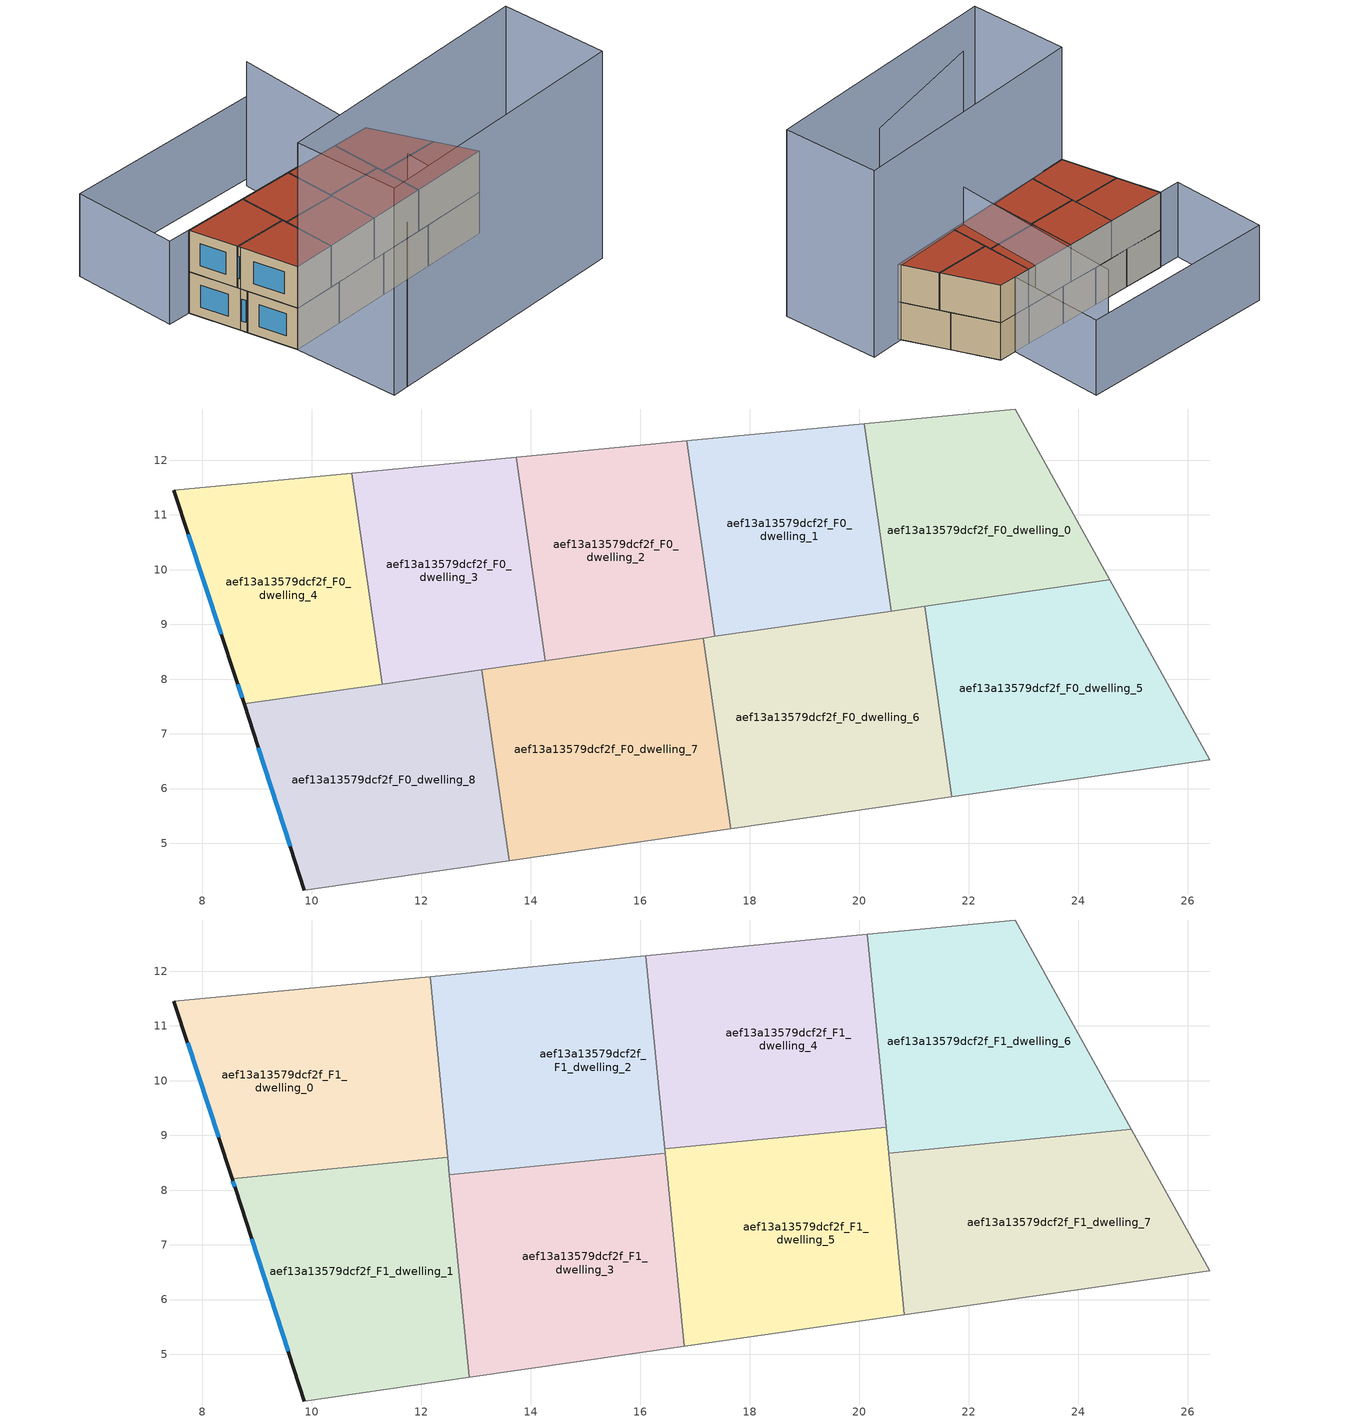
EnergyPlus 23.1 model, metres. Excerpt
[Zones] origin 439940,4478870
aef13a13579dcf2f_F0_dwelling_0
 floor ground (EU_floor_Construction): 24.58,9.82 22.85,12.93 20.09,12.67 20.58,9.24 z0
 wall to aef13a13579dcf2f_F0_dwelling_1 (EU_wall_Construction): 20.58,9.24 20.09,12.67 z0:3
 wall adiabatic (EU_wall_Construction): 20.09,12.67 22.85,12.93 24.58,9.82 21.19,9.33 z0:3
 wall to aef13a13579dcf2f_F0_dwelling_6 (EU_wall_Construction): 21.2,9.33 20.58,9.24 z0:3
aef13a13579dcf2f_F0_dwelling_1
 floor ground (EU_floor_Construction): 20.58,9.24 20.09,12.67 16.85,12.35 17.36,8.78 z0
 wall to aef13a13579dcf2f_F0_dwelling_2 (EU_wall_Construction): 17.36,8.78 16.85,12.35 z0:3
 wall adiabatic (EU_wall_Construction): 16.85,12.35 20.09,12.67 z0:3
 wall to aef13a13579dcf2f_F0_dwelling_6 (EU_wall_Construction): 20.58,9.24 17.36,8.78 z0:3
 ceiling adiabatic (EU_roof_Construction): 18.79,8.99 17.36,8.78 17.35,8.85 z3
aef13a13579dcf2f_F0_dwelling_2
 floor ground (EU_floor_Construction): 17.36,8.78 16.85,12.35 13.73,12.05 14.27,8.34 z0
 wall to aef13a13579dcf2f_F0_dwelling_3 (EU_wall_Construction): 14.27,8.34 13.73,12.05 z0:3
 wall adiabatic (EU_wall_Construction): 13.73,12.05 16.85,12.35 z0:3
 wall to aef13a13579dcf2f_F0_dwelling_7 (EU_wall_Construction): 17.15,8.75 14.27,8.34 z0:3
 wall to aef13a13579dcf2f_F0_dwelling_6 (EU_wall_Construction): 17.36,8.78 17.15,8.75 z0:3
 ceiling adiabatic (EU_roof_Construction): 16.1,12.28 16.45,8.76 17.35,8.85 17.36,8.78 16.46,8.65 z3
aef13a13579dcf2f_F0_dwelling_3
 floor ground (EU_floor_Construction): 14.27,8.34 13.73,12.05 10.73,11.76 11.29,7.91 z0
 wall to aef13a13579dcf2f_F0_dwelling_4 (EU_wall_Construction): 11.29,7.91 10.73,11.76 z0:3
 wall adiabatic (EU_wall_Construction): 10.73,11.76 13.73,12.05 z0:3
 wall to aef13a13579dcf2f_F0_dwelling_8 (EU_wall_Construction): 13.11,8.17 11.29,7.91 z0:3
 wall to aef13a13579dcf2f_F0_dwelling_7 (EU_wall_Construction): 14.26,8.34 13.11,8.17 z0:3
aef13a13579dcf2f_F0_dwelling_4
 floor ground (EU_floor_Construction): 11.29,7.91 10.73,11.76 7.48,11.45 8.61,8.02 8.76,7.55 z0
 wall outside (EU_wall_Construction): 8.76,7.55 8.61,8.02 7.48,11.45 z0:3
 wall adiabatic (EU_wall_Construction): 7.48,11.45 10.73,11.76 z0:3
 wall to aef13a13579dcf2f_F0_dwelling_8 (EU_wall_Construction): 11.29,7.91 8.76,7.55 z0:3
 window (EU_Window_Construction): 8.72,7.66 8.64,7.91 / 8.34,8.82 7.74,10.65 z0.7:2.3
aef13a13579dcf2f_F0_dwelling_5
 floor ground (EU_floor_Construction): 26.4,6.52 24.58,9.82 21.2,9.33 21.7,5.85 z0
 wall to aef13a13579dcf2f_F0_dwelling_6 (EU_wall_Construction): 21.7,5.85 21.2,9.33 z0:3
 wall adiabatic (EU_wall_Construction): 21.2,9.33 24.58,9.82 26.4,6.52 21.7,5.85 z0:3
 ceiling adiabatic (EU_roof_Construction): 24.97,9.11 26.4,6.52 21.7,5.85 21.28,8.75 z3
aef13a13579dcf2f_F0_dwelling_6
 floor ground (EU_floor_Construction): 21.7,5.85 21.2,9.33 17.15,8.75 17.65,5.27 z0
 wall to aef13a13579dcf2f_F0_dwelling_7 (EU_wall_Construction): 17.65,5.27 17.15,8.75 z0:3
 wall adiabatic (EU_wall_Construction): 21.7,5.85 17.65,5.27 z0:3
aef13a13579dcf2f_F0_dwelling_7
 floor ground (EU_floor_Construction): 17.65,5.27 17.15,8.75 13.11,8.17 13.61,4.68 z0
 wall to aef13a13579dcf2f_F0_dwelling_8 (EU_wall_Construction): 13.61,4.68 13.11,8.17 z0:3
 wall adiabatic (EU_wall_Construction): 17.65,5.27 13.61,4.68 z0:3
aef13a13579dcf2f_F0_dwelling_8
 floor ground (EU_floor_Construction): 13.61,4.68 13.11,8.17 8.76,7.55 9.86,4.15 z0
 wall outside (EU_wall_Construction): 9.86,4.15 8.76,7.55 z0:3
 wall adiabatic (EU_wall_Construction): 13.61,4.68 9.86,4.15 z0:3
 window (EU_Window_Construction): 9.61,4.94 9.02,6.75 z0.7:2.3
aef13a13579dcf2f_F1_dwelling_0
 floor to aef13a13579dcf2f_F0_dwelling_4 (EU_floor_Construction): 11.21,8.47 10.73,11.76 7.48,11.45 8.54,8.21 z3
 floor to aef13a13579dcf2f_F0_dwelling_3 (EU_floor_Construction): 12.48,8.6 12.16,11.9 10.73,11.76 11.21,8.47 z3
 wall outside (EU_wall_Construction): 8.54,8.21 7.48,11.45 z3:6
 wall to aef13a13579dcf2f_F1_dwelling_1 (EU_wall_Construction): 12.48,8.6 8.54,8.21 z3:6
 wall adiabatic (EU_wall_Construction): 7.48,11.45 12.16,11.9 z3:6
 wall to aef13a13579dcf2f_F1_dwelling_2 (EU_wall_Construction): 12.16,11.9 12.48,8.6 z3:6
 window (EU_Window_Construction): 8.3,8.97 7.73,10.69 z3.7:5.3
 roof outside (EU_roof_Construction): 12.16,11.9 12.48,8.6 8.54,8.21 7.48,11.45 z6
aef13a13579dcf2f_F1_dwelling_1
 floor to aef13a13579dcf2f_F0_dwelling_8 (EU_floor_Construction): 12.87,4.58 12.53,8.09 8.76,7.55 9.86,4.15 z3
 floor to aef13a13579dcf2f_F0_dwelling_4 (EU_floor_Construction): 11.29,7.91 11.21,8.47 8.54,8.21 8.61,8.02 8.76,7.55 z3
 floor to aef13a13579dcf2f_F0_dwelling_3 (EU_floor_Construction): 12.53,8.09 12.48,8.6 11.21,8.47 11.29,7.91 z3
 wall outside (EU_wall_Construction): 9.86,4.15 8.61,8.02 8.54,8.21 z3:6
 wall adiabatic (EU_wall_Construction): 12.88,4.58 9.86,4.15 z3:6
 wall to aef13a13579dcf2f_F1_dwelling_3 (EU_wall_Construction): 12.51,8.28 12.88,4.58 z3:6
 wall to aef13a13579dcf2f_F1_dwelling_2 (EU_wall_Construction): 12.48,8.6 12.51,8.28 z3:6
 window (EU_Window_Construction): 9.57,5.05 8.9,7.11 / 8.59,8.06 8.56,8.17 z3.7:5.3
 roof outside (EU_roof_Construction): 12.48,8.6 12.88,4.58 9.86,4.15 8.61,8.02 8.54,8.21 z6
aef13a13579dcf2f_F1_dwelling_2
 floor to aef13a13579dcf2f_F0_dwelling_2 (EU_floor_Construction): 16.46,8.67 16.1,12.28 13.73,12.05 14.25,8.45 z3
 floor to aef13a13579dcf2f_F0_dwelling_3 (EU_floor_Construction): 14.25,8.45 13.73,12.05 12.16,11.9 12.51,8.28 z3
 wall adiabatic (EU_wall_Construction): 12.16,11.9 16.1,12.28 z3:6
 wall to aef13a13579dcf2f_F1_dwelling_3 (EU_wall_Construction): 16.46,8.67 12.51,8.28 z3:6
 wall to aef13a13579dcf2f_F1_dwelling_4 (EU_wall_Construction): 16.1,12.28 16.45,8.76 z3:6
 wall to aef13a13579dcf2f_F1_dwelling_5 (EU_wall_Construction): 16.45,8.76 16.46,8.67 z3:6
 roof outside (EU_roof_Construction): 16.1,12.28 16.46,8.67 12.51,8.28 12.16,11.9 z6
aef13a13579dcf2f_F1_dwelling_3
 floor to aef13a13579dcf2f_F0_dwelling_3 (EU_floor_Construction): 14.27,8.34 14.25,8.45 12.51,8.28 12.53,8.09 z3
 floor to aef13a13579dcf2f_F0_dwelling_7 (EU_floor_Construction): 16.8,5.14 16.46,8.65 13.11,8.17 13.61,4.68 z3
 floor to aef13a13579dcf2f_F0_dwelling_8 (EU_floor_Construction): 13.61,4.68 13.11,8.17 12.53,8.09 12.87,4.58 z3
 floor to aef13a13579dcf2f_F0_dwelling_2 (EU_floor_Construction): 16.46,8.65 16.46,8.67 14.25,8.45 14.26,8.34 z3
 wall to aef13a13579dcf2f_F1_dwelling_5 (EU_wall_Construction): 16.46,8.67 16.8,5.14 z3:6
 wall adiabatic (EU_wall_Construction): 16.8,5.14 12.88,4.58 z3:6
 roof outside (EU_roof_Construction): 16.46,8.67 16.8,5.14 12.88,4.58 12.51,8.28 z6
aef13a13579dcf2f_F1_dwelling_4
 floor to aef13a13579dcf2f_F0_dwelling_1 (EU_floor_Construction): 20.48,9.23 20.27,11.39 20.09,12.67 16.85,12.35 17.35,8.85 18.79,8.99 z3
 floor to aef13a13579dcf2f_F0_dwelling_0 (EU_floor_Construction): 20.27,11.39 20.15,12.67 20.09,12.67 z3
 floor to aef13a13579dcf2f_F0_dwelling_6 (EU_floor_Construction): 20.49,9.15 20.48,9.23 18.8,8.99 z3
 floor to aef13a13579dcf2f_F0_dwelling_2 (EU_floor_Construction): 17.35,8.85 16.85,12.35 16.1,12.28 16.45,8.76 z3
 wall adiabatic (EU_wall_Construction): 16.1,12.28 20.15,12.67 20.49,9.15 z3:6
 wall to aef13a13579dcf2f_F1_dwelling_5 (EU_wall_Construction): 20.49,9.15 16.45,8.76 z3:6
 roof outside (EU_roof_Construction): 20.15,12.67 20.49,9.15 16.45,8.76 16.1,12.28 z6
aef13a13579dcf2f_F1_dwelling_5
 floor to aef13a13579dcf2f_F0_dwelling_6 (EU_floor_Construction): 20.83,5.72 20.49,9.15 18.8,8.99 17.15,8.75 17.65,5.27 z3
 floor to aef13a13579dcf2f_F0_dwelling_7 (EU_floor_Construction): 17.65,5.27 17.15,8.75 16.46,8.65 16.8,5.14 z3
 floor adiabatic (EU_floor_Construction): 18.8,8.99 16.45,8.76 16.46,8.67 16.46,8.65 z3
 wall adiabatic (EU_wall_Construction): 20.49,9.15 20.83,5.72 16.8,5.14 z3:6
 roof outside (EU_roof_Construction): 20.49,9.15 20.83,5.72 16.8,5.14 16.46,8.67 16.45,8.76 z6
aef13a13579dcf2f_F1_dwelling_6
 floor to aef13a13579dcf2f_F0_dwelling_0 (EU_floor_Construction): 24.58,9.82 22.85,12.93 20.15,12.67 20.27,11.39 20.58,9.24 z3
 floor to aef13a13579dcf2f_F0_dwelling_5 (EU_floor_Construction): 24.97,9.11 24.58,9.82 21.2,9.33 21.28,8.75 z3
 floor to aef13a13579dcf2f_F0_dwelling_1 (EU_floor_Construction): 20.58,9.24 20.27,11.39 20.48,9.23 z3
 floor to aef13a13579dcf2f_F0_dwelling_6 (EU_floor_Construction): 21.28,8.75 21.2,9.33 20.48,9.23 20.54,8.68 z3
 wall adiabatic (EU_wall_Construction): 20.54,8.68 20.15,12.67 22.85,12.93 24.97,9.11 z3:6
 wall to aef13a13579dcf2f_F1_dwelling_7 (EU_wall_Construction): 24.97,9.11 20.54,8.68 z3:6
 roof outside (EU_roof_Construction): 22.85,12.93 24.97,9.11 20.54,8.68 20.15,12.67 z6
aef13a13579dcf2f_F1_dwelling_7
 floor to aef13a13579dcf2f_F0_dwelling_6 (EU_floor_Construction): 21.7,5.85 21.28,8.75 20.54,8.68 20.83,5.72 z3
 floor adiabatic (EU_floor_Construction): 26.4,6.52 24.97,9.11 21.28,8.75 21.7,5.85 20.83,5.72 z3
 wall adiabatic (EU_wall_Construction): 24.97,9.11 26.4,6.52 20.83,5.72 20.54,8.68 z3:6
 roof outside (EU_roof_Construction): 24.97,9.11 26.4,6.52 20.83,5.72 20.54,8.68 z6
shading: 12.24,-3.19 22.48,0.18 z0:12; 30.22,-0.35 11.05,-3.37 / 11.05,-3.37 9.87,4.15 / 9.87,4.15 29.03,7.17 / 29.03,7.17 30.22,-0.35 z0:15; 20.06,3.74 19.11,19.59 z0:9; 21.47,12.8 5.82,11.29 / 5.82,11.29 5.1,18.75 / 5.1,18.75 20.75,20.27 / 20.75,20.27 21.47,12.8 z0:6
[Building]
EU S2 Campaign: North Axis=0; Terrain=City; Solar Distribution=FullExterior
[Site:Location]
Madrid: Latitude=40.5; Longitude=-3.5; Time Zone=1; Elevation=609
[SizingPeriod:WeatherFileDays]
AnnualSizingPeriod: Begin Month=1; Begin Day of Month=1; End Month=12; End Day of Month=31; Day of Week for Start Day=Monday; Use Weather File Daylight Saving Period=No; Use Weather File Rain and Snow Indicators=No
[MATERIAL]
EU_InternalMass_Material: Roughness=MediumRough; Thickness=0.1; Conductivity=1; Density=1800; Specific Heat=900; Thermal Absorptance=0.9; Solar Absorptance=0.7; Visible Absorptance=0.7
[MATERIAL:NOMASS] Roughness=MediumRough; Thermal Absorptance=0.9; Solar Absorptance=0.7; Visible Absorptance=0.7
Name | Thermal Resistance
EU_wall_NoMass | 0.419739
EU_roof_NoMass | 0.352165
EU_floor_NoMass | 0.608284
[WINDOWMATERIAL:SIMPLEGLAZINGSYSTEM]
EU_Window_SimpleGlazing: UFactor=4.8352; Solar Heat Gain Coefficient=0.85; Visible Transmittance=0.85
[CONSTRUCTION]
EU_wall_Construction: EU_wall_NoMass
EU_roof_Construction: EU_roof_NoMass
EU_floor_Construction: EU_floor_NoMass
EU_InternalMass_Construction: EU_InternalMass_Material
EU_Window_Construction: EU_Window_SimpleGlazing
[ZONE] Type=1; Multiplier=1; Ceiling Height=autocalculate; Floor Area=autocalculate; Part of Total Floor Area=Yes
Name | Volume
aef13a13579dcf2f_F0_dwelling_0 | 34.5282
aef13a13579dcf2f_F1_dwelling_0 | 43.1547
aef13a13579dcf2f_F0_dwelling_1 | 34.5231
aef13a13579dcf2f_F1_dwelling_1 | 43.1605
aef13a13579dcf2f_F0_dwelling_2 | 34.5333
aef13a13579dcf2f_F1_dwelling_2 | 43.1613
aef13a13579dcf2f_F0_dwelling_3 | 34.5352
aef13a13579dcf2f_F1_dwelling_3 | 43.1682
aef13a13579dcf2f_F0_dwelling_4 | 34.5256
aef13a13579dcf2f_F1_dwelling_4 | 43.1514
aef13a13579dcf2f_F0_dwelling_5 | 43.1506
aef13a13579dcf2f_F1_dwelling_5 | 43.1631
aef13a13579dcf2f_F0_dwelling_6 | 43.1638
aef13a13579dcf2f_F1_dwelling_6 | 43.162
aef13a13579dcf2f_F0_dwelling_7 | 43.1466
aef13a13579dcf2f_F1_dwelling_7 | 43.158
aef13a13579dcf2f_F0_dwelling_8 | 43.1565
[INTERNALMASS] Construction=EU_InternalMass_Construction
Name | Zone or ZoneList | Surface Area
aef13a13579dcf2f_F0_dwelling_0_EU_InternalMass | aef13a13579dcf2f_F0_dwelling_0 | 11.5094
aef13a13579dcf2f_F0_dwelling_1_EU_InternalMass | aef13a13579dcf2f_F0_dwelling_1 | 11.5076
aef13a13579dcf2f_F0_dwelling_2_EU_InternalMass | aef13a13579dcf2f_F0_dwelling_2 | 11.5112
aef13a13579dcf2f_F0_dwelling_3_EU_InternalMass | aef13a13579dcf2f_F0_dwelling_3 | 11.5117
aef13a13579dcf2f_F0_dwelling_4_EU_InternalMass | aef13a13579dcf2f_F0_dwelling_4 | 11.5086
aef13a13579dcf2f_F0_dwelling_5_EU_InternalMass | aef13a13579dcf2f_F0_dwelling_5 | 14.3835
aef13a13579dcf2f_F0_dwelling_6_EU_InternalMass | aef13a13579dcf2f_F0_dwelling_6 | 14.3879
aef13a13579dcf2f_F0_dwelling_7_EU_InternalMass | aef13a13579dcf2f_F0_dwelling_7 | 14.3824
aef13a13579dcf2f_F0_dwelling_8_EU_InternalMass | aef13a13579dcf2f_F0_dwelling_8 | 14.3854
aef13a13579dcf2f_F1_dwelling_0_EU_InternalMass | aef13a13579dcf2f_F1_dwelling_0 | 14.3851
aef13a13579dcf2f_F1_dwelling_1_EU_InternalMass | aef13a13579dcf2f_F1_dwelling_1 | 14.3867
aef13a13579dcf2f_F1_dwelling_2_EU_InternalMass | aef13a13579dcf2f_F1_dwelling_2 | 14.3871
aef13a13579dcf2f_F1_dwelling_3_EU_InternalMass | aef13a13579dcf2f_F1_dwelling_3 | 14.3893
aef13a13579dcf2f_F1_dwelling_4_EU_InternalMass | aef13a13579dcf2f_F1_dwelling_4 | 14.3839
aef13a13579dcf2f_F1_dwelling_5_EU_InternalMass | aef13a13579dcf2f_F1_dwelling_5 | 14.3888
aef13a13579dcf2f_F1_dwelling_6_EU_InternalMass | aef13a13579dcf2f_F1_dwelling_6 | 14.3872
aef13a13579dcf2f_F1_dwelling_7_EU_InternalMass | aef13a13579dcf2f_F1_dwelling_7 | 14.386
[OTHEREQUIPMENT] Fuel Type=Electricity; Design Level Calculation Method=Watts/Area; Power per Zone Floor Area=1; Fraction Latent=0; Fraction Radiant=0; Fraction Lost=0; Carbon Dioxide Generation Rate=0; EndUse Subcategory=EU_Step8_InternalGains
Name | Zone or ZoneList or Space or SpaceList | Schedule
EU_Step8_InternalGain_aef13a13579dcf2f_F0_dwelling_0_f000 | aef13a13579dcf2f_F0_dwelling_0 | EU_Step8_GainSchedule_aef13a13579dcf2f_F0_dwelling_0_f000
EU_Step8_InternalGain_aef13a13579dcf2f_F0_dwelling_1_f000 | aef13a13579dcf2f_F0_dwelling_1 | EU_Step8_GainSchedule_aef13a13579dcf2f_F0_dwelling_1_f000
EU_Step8_InternalGain_aef13a13579dcf2f_F0_dwelling_2_f000 | aef13a13579dcf2f_F0_dwelling_2 | EU_Step8_GainSchedule_aef13a13579dcf2f_F0_dwelling_2_f000
EU_Step8_InternalGain_aef13a13579dcf2f_F0_dwelling_3_f000 | aef13a13579dcf2f_F0_dwelling_3 | EU_Step8_GainSchedule_aef13a13579dcf2f_F0_dwelling_3_f000
EU_Step8_InternalGain_aef13a13579dcf2f_F0_dwelling_4_f000 | aef13a13579dcf2f_F0_dwelling_4 | EU_Step8_GainSchedule_aef13a13579dcf2f_F0_dwelling_4_f000
EU_Step8_InternalGain_aef13a13579dcf2f_F0_dwelling_5_f000 | aef13a13579dcf2f_F0_dwelling_5 | EU_Step8_GainSchedule_aef13a13579dcf2f_F0_dwelling_5_f000
EU_Step8_InternalGain_aef13a13579dcf2f_F0_dwelling_6_f000 | aef13a13579dcf2f_F0_dwelling_6 | EU_Step8_GainSchedule_aef13a13579dcf2f_F0_dwelling_6_f000
EU_Step8_InternalGain_aef13a13579dcf2f_F0_dwelling_7_f000 | aef13a13579dcf2f_F0_dwelling_7 | EU_Step8_GainSchedule_aef13a13579dcf2f_F0_dwelling_7_f000
EU_Step8_InternalGain_aef13a13579dcf2f_F0_dwelling_8_f000 | aef13a13579dcf2f_F0_dwelling_8 | EU_Step8_GainSchedule_aef13a13579dcf2f_F0_dwelling_8_f000
EU_Step8_InternalGain_aef13a13579dcf2f_F1_dwelling_0_f000 | aef13a13579dcf2f_F1_dwelling_0 | EU_Step8_GainSchedule_aef13a13579dcf2f_F1_dwelling_0_f000
EU_Step8_InternalGain_aef13a13579dcf2f_F1_dwelling_1_f000 | aef13a13579dcf2f_F1_dwelling_1 | EU_Step8_GainSchedule_aef13a13579dcf2f_F1_dwelling_1_f000
EU_Step8_InternalGain_aef13a13579dcf2f_F1_dwelling_2_f000 | aef13a13579dcf2f_F1_dwelling_2 | EU_Step8_GainSchedule_aef13a13579dcf2f_F1_dwelling_2_f000
EU_Step8_InternalGain_aef13a13579dcf2f_F1_dwelling_3_f000 | aef13a13579dcf2f_F1_dwelling_3 | EU_Step8_GainSchedule_aef13a13579dcf2f_F1_dwelling_3_f000
EU_Step8_InternalGain_aef13a13579dcf2f_F1_dwelling_4_f000 | aef13a13579dcf2f_F1_dwelling_4 | EU_Step8_GainSchedule_aef13a13579dcf2f_F1_dwelling_4_f000
EU_Step8_InternalGain_aef13a13579dcf2f_F1_dwelling_5_f000 | aef13a13579dcf2f_F1_dwelling_5 | EU_Step8_GainSchedule_aef13a13579dcf2f_F1_dwelling_5_f000
EU_Step8_InternalGain_aef13a13579dcf2f_F1_dwelling_6_f000 | aef13a13579dcf2f_F1_dwelling_6 | EU_Step8_GainSchedule_aef13a13579dcf2f_F1_dwelling_6_f000
EU_Step8_InternalGain_aef13a13579dcf2f_F1_dwelling_7_f000 | aef13a13579dcf2f_F1_dwelling_7 | EU_Step8_GainSchedule_aef13a13579dcf2f_F1_dwelling_7_f000
[ZONEVENTILATION:DESIGNFLOWRATE] Schedule=EU_AlwaysOn; Design Flow Rate Calculation Method=AirChanges/Hour; Air Changes per Hour=0.703302; Ventilation Type=Natural; Fan Pressure Rise=0; Fan Total Efficiency=1; Constant Term Coefficient=1; Temperature Term Coefficient=0; Velocity Term Coefficient=0; Velocity Squared Term Coefficient=0; Minimum Indoor Temperature=-100; Maximum Indoor Temperature=100; Delta Temperature=-100; Minimum Outdoor Temperature=-100; Maximum Outdoor Temperature=100; Maximum Wind Speed=40
Name | Zone or ZoneList or Space or SpaceList
EU_ConstantAir_aef13a13579dcf2f_F0_dwelling_0 | aef13a13579dcf2f_F0_dwelling_0
EU_ConstantAir_aef13a13579dcf2f_F0_dwelling_1 | aef13a13579dcf2f_F0_dwelling_1
EU_ConstantAir_aef13a13579dcf2f_F0_dwelling_2 | aef13a13579dcf2f_F0_dwelling_2
EU_ConstantAir_aef13a13579dcf2f_F0_dwelling_3 | aef13a13579dcf2f_F0_dwelling_3
EU_ConstantAir_aef13a13579dcf2f_F0_dwelling_4 | aef13a13579dcf2f_F0_dwelling_4
EU_ConstantAir_aef13a13579dcf2f_F0_dwelling_5 | aef13a13579dcf2f_F0_dwelling_5
EU_ConstantAir_aef13a13579dcf2f_F0_dwelling_6 | aef13a13579dcf2f_F0_dwelling_6
EU_ConstantAir_aef13a13579dcf2f_F0_dwelling_7 | aef13a13579dcf2f_F0_dwelling_7
EU_ConstantAir_aef13a13579dcf2f_F0_dwelling_8 | aef13a13579dcf2f_F0_dwelling_8
EU_ConstantAir_aef13a13579dcf2f_F1_dwelling_0 | aef13a13579dcf2f_F1_dwelling_0
EU_ConstantAir_aef13a13579dcf2f_F1_dwelling_1 | aef13a13579dcf2f_F1_dwelling_1
EU_ConstantAir_aef13a13579dcf2f_F1_dwelling_2 | aef13a13579dcf2f_F1_dwelling_2
EU_ConstantAir_aef13a13579dcf2f_F1_dwelling_3 | aef13a13579dcf2f_F1_dwelling_3
EU_ConstantAir_aef13a13579dcf2f_F1_dwelling_4 | aef13a13579dcf2f_F1_dwelling_4
EU_ConstantAir_aef13a13579dcf2f_F1_dwelling_5 | aef13a13579dcf2f_F1_dwelling_5
EU_ConstantAir_aef13a13579dcf2f_F1_dwelling_6 | aef13a13579dcf2f_F1_dwelling_6
EU_ConstantAir_aef13a13579dcf2f_F1_dwelling_7 | aef13a13579dcf2f_F1_dwelling_7
[HVACTEMPLATE:THERMOSTAT] Constant Heating Setpoint=20; Constant Cooling Setpoint=50
EU_HeatOnly_aef13a13579dcf2f_F0_dwelling_0; EU_HeatOnly_aef13a13579dcf2f_F0_dwelling_1; EU_HeatOnly_aef13a13579dcf2f_F0_dwelling_2; EU_HeatOnly_aef13a13579dcf2f_F0_dwelling_3; EU_HeatOnly_aef13a13579dcf2f_F0_dwelling_4; EU_HeatOnly_aef13a13579dcf2f_F0_dwelling_5; EU_HeatOnly_aef13a13579dcf2f_F0_dwelling_6; EU_HeatOnly_aef13a13579dcf2f_F0_dwelling_7; EU_HeatOnly_aef13a13579dcf2f_F0_dwelling_8; EU_HeatOnly_aef13a13579dcf2f_F1_dwelling_0; EU_HeatOnly_aef13a13579dcf2f_F1_dwelling_1; EU_HeatOnly_aef13a13579dcf2f_F1_dwelling_2; EU_HeatOnly_aef13a13579dcf2f_F1_dwelling_3; EU_HeatOnly_aef13a13579dcf2f_F1_dwelling_4; EU_HeatOnly_aef13a13579dcf2f_F1_dwelling_5; EU_HeatOnly_aef13a13579dcf2f_F1_dwelling_6; EU_HeatOnly_aef13a13579dcf2f_F1_dwelling_7
[HVACTEMPLATE:ZONE:IDEALLOADSAIRSYSTEM] System Availability Schedule=EU_AlwaysOn; Maximum Heating Supply Air Temperature=50; Minimum Cooling Supply Air Temperature=13; Maximum Heating Supply Air Humidity Ratio=0.0156; Minimum Cooling Supply Air Humidity Ratio=0.0077; Heating Limit=NoLimit; Cooling Limit=NoLimit; Heating Availability Schedule=EU_AlwaysOn; Cooling Availability Schedule=EU_CoolingOff; Dehumidification Control Type=ConstantSensibleHeatRatio; Cooling Sensible Heat Ratio=0.7; Dehumidification Setpoint=60; Humidification Control Type=None; Humidification Setpoint=30; Outdoor Air Method=None; Outdoor Air Flow Rate per Person=0.00944; Outdoor Air Flow Rate per Zone Floor Area=0; Outdoor Air Flow Rate per Zone=0; Demand Controlled Ventilation Type=None; Outdoor Air Economizer Type=NoEconomizer; Heat Recovery Type=None; Sensible Heat Recovery Effectiveness=0.7; Latent Heat Recovery Effectiveness=0.65
Name | Template Thermostat
aef13a13579dcf2f_F0_dwelling_0 | EU_HeatOnly_aef13a13579dcf2f_F0_dwelling_0
aef13a13579dcf2f_F0_dwelling_1 | EU_HeatOnly_aef13a13579dcf2f_F0_dwelling_1
aef13a13579dcf2f_F0_dwelling_2 | EU_HeatOnly_aef13a13579dcf2f_F0_dwelling_2
aef13a13579dcf2f_F0_dwelling_3 | EU_HeatOnly_aef13a13579dcf2f_F0_dwelling_3
aef13a13579dcf2f_F0_dwelling_4 | EU_HeatOnly_aef13a13579dcf2f_F0_dwelling_4
aef13a13579dcf2f_F0_dwelling_5 | EU_HeatOnly_aef13a13579dcf2f_F0_dwelling_5
aef13a13579dcf2f_F0_dwelling_6 | EU_HeatOnly_aef13a13579dcf2f_F0_dwelling_6
aef13a13579dcf2f_F0_dwelling_7 | EU_HeatOnly_aef13a13579dcf2f_F0_dwelling_7
aef13a13579dcf2f_F0_dwelling_8 | EU_HeatOnly_aef13a13579dcf2f_F0_dwelling_8
aef13a13579dcf2f_F1_dwelling_0 | EU_HeatOnly_aef13a13579dcf2f_F1_dwelling_0
aef13a13579dcf2f_F1_dwelling_1 | EU_HeatOnly_aef13a13579dcf2f_F1_dwelling_1
aef13a13579dcf2f_F1_dwelling_2 | EU_HeatOnly_aef13a13579dcf2f_F1_dwelling_2
aef13a13579dcf2f_F1_dwelling_3 | EU_HeatOnly_aef13a13579dcf2f_F1_dwelling_3
aef13a13579dcf2f_F1_dwelling_4 | EU_HeatOnly_aef13a13579dcf2f_F1_dwelling_4
aef13a13579dcf2f_F1_dwelling_5 | EU_HeatOnly_aef13a13579dcf2f_F1_dwelling_5
aef13a13579dcf2f_F1_dwelling_6 | EU_HeatOnly_aef13a13579dcf2f_F1_dwelling_6
aef13a13579dcf2f_F1_dwelling_7 | EU_HeatOnly_aef13a13579dcf2f_F1_dwelling_7
[SIZING:ZONE] Zone Cooling Design Supply Air Temperature Input Method=SupplyAirTemperature; Zone Cooling Design Supply Air Temperature=13; Zone Heating Design Supply Air Temperature Input Method=SupplyAirTemperature; Zone Heating Design Supply Air Temperature=50; Zone Cooling Design Supply Air Humidity Ratio=0.008; Zone Heating Design Supply Air Humidity Ratio=0.008; Cooling Design Air Flow Method=DesignDay; Cooling Design Air Flow Rate=0; Cooling Minimum Air Flow per Zone Floor Area=0.000762; Cooling Minimum Air Flow=0; Cooling Minimum Air Flow Fraction=0.2; Heating Design Air Flow Method=DesignDay; Heating Design Air Flow Rate=0; Heating Maximum Air Flow per Zone Floor Area=0.002032; Heating Maximum Air Flow=0.141576; Heating Maximum Air Flow Fraction=0.3; Account for Dedicated Outdoor Air System=No; Dedicated Outdoor Air System Control Strategy=NeutralSupplyAir; Dedicated Outdoor Air Low Setpoint Temperature for Design=autosize; Dedicated Outdoor Air High Setpoint Temperature for Design=autosize; Zone Load Sizing Method=Sensible Load Only No Latent Load; Zone Latent Cooling Design Supply Air Humidity Ratio Input Method=HumidityRatioDifference; Zone Cooling Design Supply Air Humidity Ratio Difference=0.005; Zone Latent Heating Design Supply Air Humidity Ratio Input Method=HumidityRatioDifference; Zone Humidification Design Supply Air Humidity Ratio Difference=0.005
aef13a13579dcf2f_F0_dwelling_0; aef13a13579dcf2f_F0_dwelling_1; aef13a13579dcf2f_F0_dwelling_2; aef13a13579dcf2f_F0_dwelling_3; aef13a13579dcf2f_F0_dwelling_4; aef13a13579dcf2f_F0_dwelling_5; aef13a13579dcf2f_F0_dwelling_6; aef13a13579dcf2f_F0_dwelling_7; aef13a13579dcf2f_F0_dwelling_8; aef13a13579dcf2f_F1_dwelling_0; aef13a13579dcf2f_F1_dwelling_1; aef13a13579dcf2f_F1_dwelling_2; aef13a13579dcf2f_F1_dwelling_3; aef13a13579dcf2f_F1_dwelling_4; aef13a13579dcf2f_F1_dwelling_5; aef13a13579dcf2f_F1_dwelling_6; aef13a13579dcf2f_F1_dwelling_7
[SCHEDULE:CONSTANT]
Name | Hourly Value
EU_AlwaysOn | 1
EU_CoolingOff | 0
[SCHEDULE:FILE] Column Number=1; Rows to Skip at Top=0; Number of Hours of Data=8760; Column Separator=Comma; Interpolate to Timestep=No; Minutes per Item=60; Adjust Schedule for Daylight Savings=Yes
Name | File
EU_Step8_GainSchedule_aef13a13579dcf2f_F0_dwelling_0_f000 | ../../schedules/aef13a13579dcf2f/aef13a13579dcf2f_F0_dwelling_0_f000_gain.csv
EU_Step8_GainSchedule_aef13a13579dcf2f_F0_dwelling_1_f000 | ../../schedules/aef13a13579dcf2f/aef13a13579dcf2f_F0_dwelling_1_f000_gain.csv
EU_Step8_GainSchedule_aef13a13579dcf2f_F0_dwelling_2_f000 | ../../schedules/aef13a13579dcf2f/aef13a13579dcf2f_F0_dwelling_2_f000_gain.csv
EU_Step8_GainSchedule_aef13a13579dcf2f_F0_dwelling_3_f000 | ../../schedules/aef13a13579dcf2f/aef13a13579dcf2f_F0_dwelling_3_f000_gain.csv
EU_Step8_GainSchedule_aef13a13579dcf2f_F0_dwelling_4_f000 | ../../schedules/aef13a13579dcf2f/aef13a13579dcf2f_F0_dwelling_4_f000_gain.csv
EU_Step8_GainSchedule_aef13a13579dcf2f_F0_dwelling_5_f000 | ../../schedules/aef13a13579dcf2f/aef13a13579dcf2f_F0_dwelling_5_f000_gain.csv
EU_Step8_GainSchedule_aef13a13579dcf2f_F0_dwelling_6_f000 | ../../schedules/aef13a13579dcf2f/aef13a13579dcf2f_F0_dwelling_6_f000_gain.csv
EU_Step8_GainSchedule_aef13a13579dcf2f_F0_dwelling_7_f000 | ../../schedules/aef13a13579dcf2f/aef13a13579dcf2f_F0_dwelling_7_f000_gain.csv
EU_Step8_GainSchedule_aef13a13579dcf2f_F0_dwelling_8_f000 | ../../schedules/aef13a13579dcf2f/aef13a13579dcf2f_F0_dwelling_8_f000_gain.csv
EU_Step8_GainSchedule_aef13a13579dcf2f_F1_dwelling_0_f000 | ../../schedules/aef13a13579dcf2f/aef13a13579dcf2f_F1_dwelling_0_f000_gain.csv
EU_Step8_GainSchedule_aef13a13579dcf2f_F1_dwelling_1_f000 | ../../schedules/aef13a13579dcf2f/aef13a13579dcf2f_F1_dwelling_1_f000_gain.csv
EU_Step8_GainSchedule_aef13a13579dcf2f_F1_dwelling_2_f000 | ../../schedules/aef13a13579dcf2f/aef13a13579dcf2f_F1_dwelling_2_f000_gain.csv
EU_Step8_GainSchedule_aef13a13579dcf2f_F1_dwelling_3_f000 | ../../schedules/aef13a13579dcf2f/aef13a13579dcf2f_F1_dwelling_3_f000_gain.csv
EU_Step8_GainSchedule_aef13a13579dcf2f_F1_dwelling_4_f000 | ../../schedules/aef13a13579dcf2f/aef13a13579dcf2f_F1_dwelling_4_f000_gain.csv
EU_Step8_GainSchedule_aef13a13579dcf2f_F1_dwelling_5_f000 | ../../schedules/aef13a13579dcf2f/aef13a13579dcf2f_F1_dwelling_5_f000_gain.csv
EU_Step8_GainSchedule_aef13a13579dcf2f_F1_dwelling_6_f000 | ../../schedules/aef13a13579dcf2f/aef13a13579dcf2f_F1_dwelling_6_f000_gain.csv
EU_Step8_GainSchedule_aef13a13579dcf2f_F1_dwelling_7_f000 | ../../schedules/aef13a13579dcf2f/aef13a13579dcf2f_F1_dwelling_7_f000_gain.csv
